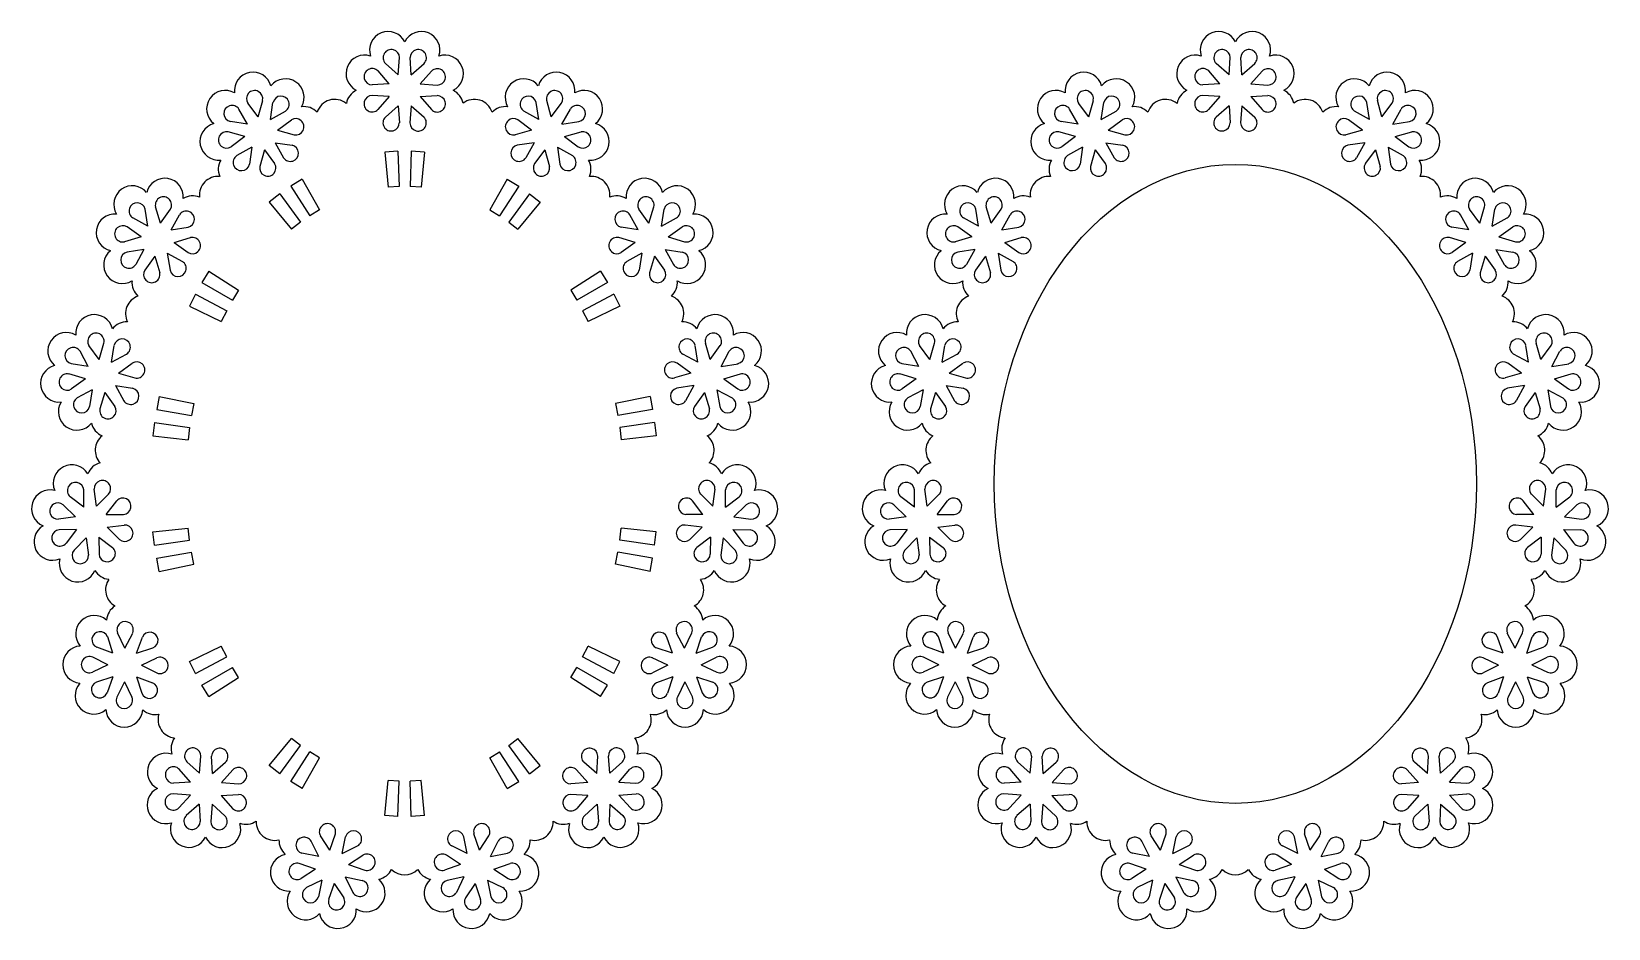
# Model space of a CAD drawing. Extents: x -287 to 212, y -395 to -133.
# Drawn here: x -287.1 to -50.1, y -269.7 to -134.9 of the extents above; entities that cross this region are included whole.
import ezdxf

# ---------------------------------------------------------------- set-up
doc = ezdxf.new("R2010")
doc.units = 0
doc.layers.get('0').update_dxf_attribs({"linetype": 'CONTINUOUS'})

msp = doc.modelspace()

# ---------------------------------------------------------------- linework, layer by layer
for p, q in [((-232, -141.43), (-233.93, -139.72)), ((-232, -141.43), (-231.82, -138.85)), ((-230.07, -141.43), (-230.23, -138.85)), ((-230.07, -141.43), (-228.13, -139.74)), ((-107.14, -141.43), (-109.07, -139.72)), ((-107.14, -141.43), (-106.96, -138.85)), ((-105.21, -141.43), (-105.37, -138.85)), ((-105.21, -141.43), (-103.27, -139.74)), ((-233.36, -142.79), (-235.05, -140.84)), ((-228.71, -142.79), (-227, -140.86)), ((-108.5, -142.79), (-110.19, -140.84)), ((-103.85, -142.79), (-102.14, -140.86)), ((-233.36, -142.79), (-235.93, -142.95)), ((-233.36, -144.71), (-235.93, -144.53)), ((-228.71, -142.79), (-226.14, -142.97)), ((-228.71, -144.71), (-226.14, -144.56)), ((-108.5, -142.79), (-111.07, -142.95)), ((-108.5, -144.71), (-111.07, -144.53)), ((-103.85, -142.79), (-101.28, -142.97)), ((-103.85, -144.71), (-101.28, -144.56)), ((-254.69, -148.82), (-255.96, -146.57)), ((-253.09, -147.76), (-254.63, -145.69)), ((-253.09, -147.76), (-252.39, -145.27)), ((-251.2, -148.14), (-250.84, -145.59)), ((-251.2, -148.14), (-248.95, -146.88)), ((-233.36, -144.71), (-235.07, -146.64)), ((-232, -146.08), (-233.95, -147.77)), ((-232, -146.08), (-231.84, -148.65)), ((-230.07, -146.08), (-230.25, -148.65)), ((-230.07, -146.08), (-228.14, -147.79)), ((-228.71, -144.71), (-227.02, -146.66)), ((-210.9, -148.14), (-213.14, -146.88)), ((-210.9, -148.14), (-211.26, -145.59)), ((-209.01, -147.76), (-209.7, -145.27)), ((-209.01, -147.76), (-207.46, -145.69)), ((-207.4, -148.82), (-206.14, -146.57)), ((-129.83, -148.82), (-131.1, -146.57)), ((-128.23, -147.76), (-129.77, -145.69)), ((-128.23, -147.76), (-127.53, -145.27)), ((-126.34, -148.14), (-125.97, -145.59)), ((-126.34, -148.14), (-124.09, -146.88)), ((-108.5, -144.71), (-110.21, -146.64)), ((-107.14, -146.08), (-109.08, -147.77)), ((-107.14, -146.08), (-106.98, -148.65)), ((-105.21, -146.08), (-105.39, -148.65)), ((-105.21, -146.08), (-103.28, -147.79)), ((-103.85, -144.71), (-102.16, -146.66)), ((-86.04, -148.14), (-88.28, -146.88)), ((-86.04, -148.14), (-86.4, -145.59)), ((-84.15, -147.76), (-84.84, -145.27)), ((-84.15, -147.76), (-82.6, -145.69)), ((-82.54, -148.82), (-81.28, -146.57)), ((-254.69, -148.82), (-257.25, -148.45)), ((-250.14, -149.75), (-248.08, -148.2)), ((-211.96, -149.75), (-214.02, -148.2)), ((-207.4, -148.82), (-204.85, -148.45)), ((-129.83, -148.82), (-132.38, -148.45)), ((-125.28, -149.75), (-123.22, -148.2)), ((-87.09, -149.75), (-89.16, -148.2)), ((-82.54, -148.82), (-79.99, -148.45)), ((-255.08, -150.7), (-257.57, -150.01)), ((-255.08, -150.7), (-257.14, -152.25)), ((-250.53, -151.64), (-249.26, -153.88)), ((-250.53, -151.64), (-247.98, -152)), ((-250.14, -149.75), (-247.66, -150.44)), ((-211.96, -149.75), (-214.44, -150.44)), ((-211.57, -151.64), (-214.12, -152)), ((-211.57, -151.64), (-212.84, -153.88)), ((-207.02, -150.7), (-204.53, -150.01)), ((-207.02, -150.7), (-204.95, -152.25)), ((-130.22, -150.7), (-132.7, -150.01)), ((-130.22, -150.7), (-132.28, -152.25)), ((-125.67, -151.64), (-124.4, -153.88)), ((-125.67, -151.64), (-123.11, -152)), ((-125.28, -149.75), (-122.79, -150.44)), ((-87.09, -149.75), (-89.58, -150.44)), ((-86.71, -151.64), (-89.26, -152)), ((-86.71, -151.64), (-87.97, -153.88)), ((-82.16, -150.7), (-79.67, -150.01)), ((-82.16, -150.7), (-80.09, -152.25)), ((-254.02, -152.31), (-256.27, -153.57)), ((-254.02, -152.31), (-254.39, -154.86)), ((-252.13, -152.69), (-252.83, -155.18)), ((-252.13, -152.69), (-250.59, -154.76)), ((-232.05, -152.89), (-234.05, -153.03)), ((-234.05, -153.03), (-233.51, -158.3)), ((-232.05, -152.89), (-231.87, -158.19)), ((-230.05, -152.89), (-230.23, -158.19)), ((-228.05, -153.03), (-230.05, -152.89)), ((-228.05, -153.03), (-228.59, -158.3)), ((-209.96, -152.69), (-211.51, -154.76)), ((-209.96, -152.69), (-209.27, -155.18)), ((-208.08, -152.31), (-207.71, -154.86)), ((-208.08, -152.31), (-205.83, -153.57)), ((-129.16, -152.31), (-131.41, -153.57)), ((-129.16, -152.31), (-129.52, -154.86)), ((-127.27, -152.69), (-127.97, -155.18)), ((-127.27, -152.69), (-125.73, -154.76)), ((-85.1, -152.69), (-86.65, -154.76)), ((-85.1, -152.69), (-84.41, -155.18)), ((-83.22, -152.31), (-80.97, -153.57)), ((-83.22, -152.31), (-82.85, -154.86)), ((-246.47, -157.11), (-248.18, -158.17)), ((-248.18, -158.17), (-245.28, -162.6)), ((-246.47, -157.11), (-243.83, -161.71)), ((-231.87, -158.19), (-233.51, -158.3)), ((-228.59, -158.3), (-230.23, -158.19)), ((-215.62, -157.11), (-218.27, -161.71)), ((-213.91, -158.17), (-216.81, -162.6)), ((-215.62, -157.11), (-213.91, -158.17)), ((-249.83, -159.31), (-251.41, -160.54)), ((-251.41, -160.54), (-248.05, -164.64)), ((-249.83, -159.31), (-246.69, -163.58)), ((-212.27, -159.31), (-215.41, -163.58)), ((-210.68, -160.54), (-214.05, -164.64)), ((-212.27, -159.31), (-210.68, -160.54)), ((-269.65, -164.16), (-271.91, -162.93)), ((-269.65, -164.16), (-270.05, -161.61)), ((-267.77, -163.72), (-268.5, -161.25)), ((-267.77, -163.72), (-266.26, -161.63)), ((-266.14, -164.74), (-264.91, -162.47)), ((-243.83, -161.71), (-245.28, -162.6)), ((-218.27, -161.71), (-216.81, -162.6)), ((-195.96, -164.74), (-197.19, -162.47)), ((-194.33, -163.72), (-195.84, -161.63)), ((-194.33, -163.72), (-193.59, -161.25)), ((-192.45, -164.16), (-192.04, -161.61)), ((-192.45, -164.16), (-190.18, -162.93)), ((-144.79, -164.16), (-147.05, -162.93)), ((-144.79, -164.16), (-145.19, -161.61)), ((-142.91, -163.72), (-143.64, -161.25)), ((-142.91, -163.72), (-141.4, -161.63)), ((-141.28, -164.74), (-140.05, -162.47)), ((-71.1, -164.74), (-72.33, -162.47)), ((-69.46, -163.72), (-70.98, -161.63)), ((-69.46, -163.72), (-68.73, -161.25)), ((-67.59, -164.16), (-67.18, -161.61)), ((-67.59, -164.16), (-65.32, -162.93)), ((-270.66, -165.79), (-273.14, -166.53)), ((-270.66, -165.79), (-272.75, -164.28)), ((-266.14, -164.74), (-263.59, -164.33)), ((-265.7, -166.62), (-263.23, -165.88)), ((-246.69, -163.58), (-248.05, -164.64)), ((-215.41, -163.58), (-214.05, -164.64)), ((-196.39, -166.62), (-198.87, -165.88)), ((-195.96, -164.74), (-198.51, -164.33)), ((-191.43, -165.79), (-189.34, -164.28)), ((-191.43, -165.79), (-188.96, -166.53)), ((-145.8, -165.79), (-148.28, -166.53)), ((-145.8, -165.79), (-147.89, -164.28)), ((-141.28, -164.74), (-138.73, -164.33)), ((-140.84, -166.62), (-138.37, -165.88)), ((-71.53, -166.62), (-74.01, -165.88)), ((-71.1, -164.74), (-73.65, -164.33)), ((-66.57, -165.79), (-64.48, -164.28)), ((-66.57, -165.79), (-64.1, -166.53)), ((-270.23, -167.67), (-272.78, -168.07)), ((-270.23, -167.67), (-271.46, -169.93)), ((-266.72, -168.25), (-264.45, -169.48)), ((-266.72, -168.25), (-266.31, -170.8)), ((-265.7, -166.62), (-263.61, -168.13)), ((-196.39, -166.62), (-198.48, -168.13)), ((-195.38, -168.25), (-197.64, -169.48)), ((-195.38, -168.25), (-195.78, -170.8)), ((-191.87, -167.67), (-190.64, -169.93)), ((-191.87, -167.67), (-189.32, -168.07)), ((-145.37, -167.67), (-147.92, -168.07)), ((-145.37, -167.67), (-146.6, -169.93)), ((-141.86, -168.25), (-139.59, -169.48)), ((-141.86, -168.25), (-141.45, -170.8)), ((-140.84, -166.62), (-138.75, -168.13)), ((-71.53, -166.62), (-73.62, -168.13)), ((-70.52, -168.25), (-72.78, -169.48)), ((-70.52, -168.25), (-70.92, -170.8)), ((-67.01, -167.67), (-64.46, -168.07)), ((-67.01, -167.67), (-65.78, -169.93)), ((-268.6, -168.69), (-270.11, -170.77)), ((-268.6, -168.69), (-267.86, -171.16)), ((-193.5, -168.69), (-194.24, -171.16)), ((-193.5, -168.69), (-191.99, -170.77)), ((-143.73, -168.69), (-145.25, -170.77)), ((-143.73, -168.69), (-143, -171.16)), ((-68.64, -168.69), (-69.37, -171.16)), ((-68.64, -168.69), (-67.13, -170.77)), ((-260.48, -170.93), (-261.51, -172.65)), ((-261.51, -172.65), (-256.93, -175.3)), ((-260.48, -170.93), (-256, -173.77)), ((-201.62, -170.93), (-206.09, -173.77)), ((-200.58, -172.65), (-205.17, -175.3)), ((-201.62, -170.93), (-200.58, -172.65)), ((-262.48, -174.39), (-263.39, -176.18)), ((-262.48, -174.39), (-257.8, -176.87)), ((-256, -173.77), (-256.93, -175.3)), ((-206.09, -173.77), (-205.17, -175.3)), ((-199.61, -174.39), (-204.3, -176.87)), ((-199.61, -174.39), (-198.71, -176.18)), ((-263.39, -176.18), (-258.61, -178.48)), ((-257.8, -176.87), (-258.61, -178.48)), ((-204.3, -176.87), (-203.48, -178.48)), ((-198.71, -176.18), (-203.48, -178.48)), ((-276.99, -184.21), (-278.5, -182.12)), ((-276.99, -184.21), (-276.25, -181.73)), ((-275.11, -184.62), (-274.7, -182.08)), ((-186.99, -184.62), (-187.4, -182.08)), ((-185.11, -184.21), (-185.84, -181.73)), ((-185.11, -184.21), (-183.6, -182.12)), ((-152.13, -184.21), (-153.64, -182.12)), ((-152.13, -184.21), (-151.39, -181.73)), ((-150.25, -184.62), (-149.84, -182.08)), ((-62.13, -184.62), (-62.53, -182.08)), ((-60.25, -184.21), (-60.98, -181.73)), ((-60.25, -184.21), (-58.74, -182.12)), ((-278.61, -185.24), (-281.16, -184.83)), ((-278.61, -185.24), (-279.84, -182.97)), ((-275.11, -184.62), (-272.84, -183.39)), ((-274.08, -186.25), (-271.99, -184.73)), ((-188.02, -186.25), (-190.11, -184.73)), ((-186.99, -184.62), (-189.26, -183.39)), ((-183.49, -185.24), (-182.26, -182.97)), ((-183.49, -185.24), (-180.94, -184.83)), ((-153.75, -185.24), (-156.3, -184.83)), ((-153.75, -185.24), (-154.98, -182.97)), ((-150.25, -184.62), (-147.98, -183.39)), ((-149.21, -186.25), (-147.13, -184.73)), ((-63.16, -186.25), (-65.25, -184.73)), ((-62.13, -184.62), (-64.4, -183.39)), ((-58.62, -185.24), (-57.39, -182.97)), ((-58.62, -185.24), (-56.08, -184.83)), ((-279.03, -187.12), (-281.5, -186.38)), ((-279.03, -187.12), (-281.12, -188.63)), ((-274.08, -186.25), (-271.6, -186.98)), ((-188.02, -186.25), (-190.5, -186.98)), ((-183.07, -187.12), (-180.59, -186.38)), ((-183.07, -187.12), (-180.98, -188.63)), ((-154.17, -187.12), (-156.64, -186.38)), ((-154.17, -187.12), (-156.26, -188.63)), ((-149.21, -186.25), (-146.74, -186.98)), ((-63.16, -186.25), (-65.63, -186.98)), ((-58.21, -187.12), (-55.73, -186.38)), ((-58.21, -187.12), (-56.12, -188.63)), ((-278, -188.74), (-280.26, -189.97)), ((-278, -188.74), (-278.4, -191.29)), ((-276.12, -189.16), (-276.85, -191.63)), ((-276.12, -189.16), (-274.6, -191.25)), ((-274.49, -188.13), (-273.26, -190.39)), ((-274.49, -188.13), (-271.95, -188.53)), ((-187.6, -188.13), (-190.15, -188.53)), ((-187.6, -188.13), (-188.83, -190.39)), ((-185.98, -189.16), (-187.49, -191.25)), ((-185.98, -189.16), (-185.25, -191.63)), ((-184.1, -188.74), (-181.83, -189.97)), ((-184.1, -188.74), (-183.69, -191.29)), ((-153.13, -188.74), (-155.4, -189.97)), ((-153.13, -188.74), (-153.54, -191.29)), ((-151.26, -189.16), (-151.99, -191.63)), ((-151.26, -189.16), (-149.74, -191.25)), ((-149.63, -188.13), (-147.09, -188.53)), ((-149.63, -188.13), (-148.4, -190.39)), ((-62.74, -188.13), (-65.29, -188.53)), ((-62.74, -188.13), (-63.97, -190.39)), ((-61.12, -189.16), (-62.63, -191.25)), ((-61.12, -189.16), (-60.38, -191.63)), ((-59.24, -188.74), (-58.83, -191.29)), ((-59.24, -188.74), (-56.97, -189.97)), ((-267.94, -189.74), (-268.31, -191.7)), ((-268.31, -191.7), (-263.09, -192.61)), ((-267.94, -189.74), (-262.75, -190.81)), ((-262.75, -190.81), (-263.09, -192.61)), ((-194.16, -189.74), (-199.35, -190.81)), ((-199.35, -190.81), (-199, -192.61)), ((-193.78, -191.7), (-199, -192.61)), ((-194.16, -189.74), (-193.78, -191.7)), ((-268.63, -193.68), (-268.88, -195.66)), ((-268.63, -193.68), (-263.38, -194.43)), ((-193.47, -193.68), (-198.72, -194.43)), ((-193.47, -193.68), (-193.22, -195.66)), ((-268.88, -195.66), (-263.61, -196.25)), ((-263.38, -194.43), (-263.61, -196.25)), ((-198.72, -194.43), (-198.48, -196.25)), ((-193.22, -195.66), (-198.48, -196.25)), ((-279.27, -206.39), (-279.28, -203.81)), ((-277.35, -206.25), (-277.7, -203.69)), ((-184.75, -206.25), (-184.4, -203.69)), ((-182.83, -206.39), (-182.82, -203.81)), ((-154.41, -206.39), (-154.42, -203.81)), ((-152.49, -206.25), (-152.84, -203.69)), ((-59.89, -206.25), (-59.54, -203.69)), ((-57.97, -206.39), (-57.95, -203.81)), ((-280.53, -207.85), (-282.36, -206.03)), ((-279.27, -206.39), (-281.32, -204.83)), ((-277.35, -206.25), (-275.53, -204.41)), ((-275.89, -207.5), (-274.33, -205.45)), ((-186.21, -207.5), (-187.77, -205.45)), ((-184.75, -206.25), (-186.56, -204.41)), ((-182.83, -206.39), (-180.78, -204.83)), ((-181.57, -207.85), (-179.74, -206.03)), ((-155.66, -207.85), (-157.5, -206.03)), ((-154.41, -206.39), (-156.46, -204.83)), ((-152.49, -206.25), (-150.67, -204.41)), ((-151.03, -207.5), (-149.47, -205.45)), ((-61.34, -207.5), (-62.91, -205.45)), ((-59.89, -206.25), (-61.7, -204.41)), ((-57.97, -206.39), (-55.91, -204.83)), ((-56.71, -207.85), (-54.88, -206.03)), ((-280.53, -207.85), (-283.08, -208.2)), ((-275.89, -207.5), (-273.31, -207.49)), ((-186.21, -207.5), (-188.79, -207.49)), ((-181.57, -207.85), (-179.02, -208.2)), ((-155.66, -207.85), (-158.22, -208.2)), ((-151.03, -207.5), (-148.45, -207.49)), ((-61.34, -207.5), (-63.92, -207.49)), ((-56.71, -207.85), (-54.16, -208.2)), ((-280.38, -209.77), (-282.96, -209.78)), ((-280.38, -209.77), (-281.94, -211.82)), ((-277, -210.88), (-276.99, -213.46)), ((-277, -210.88), (-274.95, -212.44)), ((-275.75, -209.42), (-273.19, -209.08)), ((-275.75, -209.42), (-273.92, -211.24)), ((-268.88, -210.11), (-263.61, -209.53)), ((-268.63, -212.1), (-268.88, -210.11)), ((-263.38, -211.35), (-263.61, -209.53)), ((-198.72, -211.35), (-198.48, -209.53)), ((-193.22, -210.11), (-198.48, -209.53)), ((-193.47, -212.1), (-193.22, -210.11)), ((-186.35, -209.42), (-188.9, -209.08)), ((-186.35, -209.42), (-188.18, -211.24)), ((-185.09, -210.88), (-187.14, -212.44)), ((-185.09, -210.88), (-185.11, -213.46)), ((-181.72, -209.77), (-179.13, -209.78)), ((-181.72, -209.77), (-180.15, -211.82)), ((-155.52, -209.77), (-158.1, -209.78)), ((-155.52, -209.77), (-157.08, -211.82)), ((-152.14, -210.88), (-150.09, -212.44)), ((-152.14, -210.88), (-152.13, -213.46)), ((-150.89, -209.42), (-148.33, -209.08)), ((-150.89, -209.42), (-149.05, -211.24)), ((-61.49, -209.42), (-64.04, -209.08)), ((-61.49, -209.42), (-63.32, -211.24)), ((-60.23, -210.88), (-62.28, -212.44)), ((-60.23, -210.88), (-60.24, -213.46)), ((-56.85, -209.77), (-55.29, -211.82)), ((-56.85, -209.77), (-54.27, -209.78)), ((-278.92, -211.02), (-280.74, -212.86)), ((-278.92, -211.02), (-278.58, -213.58)), ((-268.63, -212.1), (-263.38, -211.35)), ((-268.31, -214.07), (-263.09, -213.16)), ((-262.75, -214.96), (-263.09, -213.16)), ((-199.35, -214.96), (-199, -213.16)), ((-193.78, -214.07), (-199, -213.16)), ((-193.47, -212.1), (-198.72, -211.35)), ((-183.17, -211.02), (-183.52, -213.58)), ((-183.17, -211.02), (-181.36, -212.86)), ((-154.06, -211.02), (-155.88, -212.86)), ((-154.06, -211.02), (-153.72, -213.58)), ((-58.31, -211.02), (-58.66, -213.58)), ((-58.31, -211.02), (-56.5, -212.86)), ((-267.94, -216.04), (-268.31, -214.07)), ((-267.94, -216.04), (-262.75, -214.96)), ((-194.16, -216.04), (-199.35, -214.96)), ((-194.16, -216.04), (-193.78, -214.07)), ((-274.89, -228.32), (-277.32, -227.45)), ((-274.89, -228.32), (-275.68, -225.86)), ((-273.1, -227.6), (-274.21, -225.27)), ((-273.1, -227.6), (-271.93, -225.3)), ((-271.33, -228.35), (-270.47, -225.92)), ((-263.39, -229.59), (-258.61, -227.29)), ((-257.8, -228.9), (-258.61, -227.29)), ((-204.3, -228.9), (-203.48, -227.29)), ((-198.71, -229.59), (-203.48, -227.29)), ((-190.77, -228.35), (-191.63, -225.92)), ((-189, -227.6), (-190.17, -225.3)), ((-189, -227.6), (-187.89, -225.27)), ((-187.21, -228.32), (-186.41, -225.86)), ((-187.21, -228.32), (-184.78, -227.45)), ((-150.02, -228.32), (-152.45, -227.45)), ((-150.02, -228.32), (-150.82, -225.86)), ((-148.24, -227.6), (-149.35, -225.27)), ((-148.24, -227.6), (-147.07, -225.3)), ((-146.47, -228.35), (-145.61, -225.92)), ((-65.91, -228.35), (-66.77, -225.92)), ((-64.13, -227.6), (-65.31, -225.3)), ((-64.13, -227.6), (-63.03, -225.27)), ((-62.35, -228.32), (-61.55, -225.86)), ((-62.35, -228.32), (-59.92, -227.45)), ((-275.64, -230.09), (-277.94, -228.92)), ((-271.33, -228.35), (-268.88, -227.55)), ((-270.61, -230.13), (-268.28, -229.02)), ((-262.48, -231.38), (-263.39, -229.59)), ((-262.48, -231.38), (-257.8, -228.9)), ((-199.61, -231.38), (-204.3, -228.9)), ((-199.61, -231.38), (-198.71, -229.59)), ((-191.49, -230.13), (-193.82, -229.02)), ((-190.77, -228.35), (-193.22, -227.55)), ((-186.46, -230.09), (-184.16, -228.92)), ((-150.78, -230.09), (-153.08, -228.92)), ((-146.47, -228.35), (-144.01, -227.55)), ((-145.75, -230.13), (-143.42, -229.02)), ((-66.63, -230.13), (-68.96, -229.02)), ((-65.91, -228.35), (-68.36, -227.55)), ((-61.6, -230.09), (-59.3, -228.92)), ((-275.64, -230.09), (-277.97, -231.2)), ((-274.92, -231.87), (-277.37, -232.67)), ((-274.92, -231.87), (-275.78, -234.3)), ((-271.36, -231.9), (-270.56, -234.36)), ((-271.36, -231.9), (-268.93, -232.77)), ((-270.61, -230.13), (-268.31, -231.3)), ((-261.51, -233.13), (-256.93, -230.47)), ((-260.48, -234.84), (-256, -232)), ((-256, -232), (-256.93, -230.47)), ((-206.09, -232), (-205.17, -230.47)), ((-201.62, -234.84), (-206.09, -232)), ((-200.58, -233.13), (-205.17, -230.47)), ((-191.49, -230.13), (-193.79, -231.3)), ((-190.74, -231.9), (-193.17, -232.77)), ((-190.74, -231.9), (-191.54, -234.36)), ((-187.18, -231.87), (-186.32, -234.3)), ((-187.18, -231.87), (-184.73, -232.67)), ((-186.46, -230.09), (-184.13, -231.2)), ((-150.78, -230.09), (-153.1, -231.2)), ((-150.05, -231.87), (-152.51, -232.67)), ((-150.05, -231.87), (-150.92, -234.3)), ((-146.5, -231.9), (-144.07, -232.77)), ((-146.5, -231.9), (-145.7, -234.36)), ((-145.75, -230.13), (-143.45, -231.3)), ((-66.63, -230.13), (-68.93, -231.3)), ((-65.88, -231.9), (-68.31, -232.77)), ((-65.88, -231.9), (-66.67, -234.36)), ((-62.32, -231.87), (-61.46, -234.3)), ((-62.32, -231.87), (-59.87, -232.67)), ((-61.6, -230.09), (-59.27, -231.2)), ((-273.14, -232.62), (-274.31, -234.92)), ((-273.14, -232.62), (-272.04, -234.95)), ((-260.48, -234.84), (-261.51, -233.13)), ((-201.62, -234.84), (-200.58, -233.13)), ((-188.95, -232.62), (-190.06, -234.95)), ((-188.95, -232.62), (-187.78, -234.92)), ((-148.28, -232.62), (-149.45, -234.92)), ((-148.28, -232.62), (-147.17, -234.95)), ((-64.09, -232.62), (-65.2, -234.95)), ((-64.09, -232.62), (-62.92, -234.92)), ((-251.41, -245.23), (-248.05, -241.14)), ((-246.69, -242.19), (-248.05, -241.14)), ((-215.41, -242.19), (-214.05, -241.14)), ((-210.68, -245.23), (-214.05, -241.14)), ((-261.87, -246.37), (-261.66, -243.8)), ((-259.94, -246.39), (-260.08, -243.82)), ((-249.83, -246.46), (-246.69, -242.19)), ((-248.18, -247.61), (-245.28, -243.17)), ((-246.47, -248.66), (-243.83, -244.07)), ((-243.83, -244.07), (-245.28, -243.17)), ((-218.27, -244.07), (-216.81, -243.17)), ((-215.62, -248.66), (-218.27, -244.07)), ((-213.91, -247.61), (-216.81, -243.17)), ((-212.27, -246.46), (-215.41, -242.19)), ((-202.16, -246.39), (-202.02, -243.82)), ((-200.23, -246.37), (-200.43, -243.8)), ((-137.01, -246.37), (-136.8, -243.8)), ((-135.08, -246.39), (-135.21, -243.82)), ((-77.29, -246.39), (-77.16, -243.82)), ((-75.37, -246.37), (-75.57, -243.8)), ((-263.24, -247.72), (-264.92, -245.76)), ((-261.87, -246.37), (-263.78, -244.65)), ((-259.94, -246.39), (-257.98, -244.71)), ((-258.59, -247.76), (-256.87, -245.85)), ((-249.83, -246.46), (-251.41, -245.23)), ((-212.27, -246.46), (-210.68, -245.23)), ((-203.5, -247.76), (-205.23, -245.85)), ((-202.16, -246.39), (-204.12, -244.71)), ((-200.23, -246.37), (-198.32, -244.65)), ((-198.86, -247.72), (-197.18, -245.76)), ((-138.38, -247.72), (-140.05, -245.76)), ((-137.01, -246.37), (-138.92, -244.65)), ((-135.08, -246.39), (-133.12, -244.71)), ((-133.73, -247.76), (-132, -245.85)), ((-78.64, -247.76), (-80.37, -245.85)), ((-77.29, -246.39), (-79.26, -244.71)), ((-75.37, -246.37), (-73.45, -244.65)), ((-74, -247.72), (-72.32, -245.76)), ((-263.24, -247.72), (-265.81, -247.86)), ((-258.59, -247.76), (-256.02, -247.96)), ((-246.47, -248.66), (-248.18, -247.61)), ((-234.05, -252.74), (-233.51, -247.47)), ((-231.87, -247.58), (-233.51, -247.47)), ((-232.05, -252.88), (-231.87, -247.58)), ((-228.59, -247.47), (-230.23, -247.58)), ((-230.05, -252.88), (-230.23, -247.58)), ((-228.05, -252.74), (-228.59, -247.47)), ((-215.62, -248.66), (-213.91, -247.61)), ((-203.5, -247.76), (-206.08, -247.96)), ((-198.86, -247.72), (-196.28, -247.86)), ((-138.38, -247.72), (-140.95, -247.86)), ((-133.73, -247.76), (-131.16, -247.96)), ((-78.64, -247.76), (-81.22, -247.96)), ((-74, -247.72), (-71.42, -247.86)), ((-263.26, -249.65), (-265.83, -249.45)), ((-263.26, -249.65), (-264.98, -251.56)), ((-261.91, -251.02), (-263.87, -252.7)), ((-261.91, -251.02), (-261.77, -253.6)), ((-259.98, -251.04), (-260.18, -253.61)), ((-259.98, -251.04), (-258.07, -252.76)), ((-258.61, -249.69), (-256.03, -249.55)), ((-258.61, -249.69), (-256.93, -251.65)), ((-203.49, -249.69), (-206.06, -249.55)), ((-203.49, -249.69), (-205.16, -251.65)), ((-202.12, -251.04), (-204.03, -252.76)), ((-202.12, -251.04), (-201.91, -253.61)), ((-200.19, -251.02), (-200.32, -253.6)), ((-200.19, -251.02), (-198.23, -252.7)), ((-198.84, -249.65), (-196.27, -249.45)), ((-198.84, -249.65), (-197.12, -251.56)), ((-138.39, -249.65), (-140.97, -249.45)), ((-138.39, -249.65), (-140.12, -251.56)), ((-137.04, -251.02), (-139.01, -252.7)), ((-137.04, -251.02), (-136.91, -253.6)), ((-135.12, -251.04), (-135.32, -253.61)), ((-135.12, -251.04), (-133.2, -252.76)), ((-133.75, -249.69), (-131.17, -249.55)), ((-133.75, -249.69), (-132.07, -251.65)), ((-78.63, -249.69), (-81.2, -249.55)), ((-78.63, -249.69), (-80.3, -251.65)), ((-77.25, -251.04), (-79.17, -252.76)), ((-77.25, -251.04), (-77.05, -253.61)), ((-75.33, -251.02), (-75.46, -253.6)), ((-75.33, -251.02), (-73.37, -252.7)), ((-73.98, -249.65), (-71.41, -249.45)), ((-73.98, -249.65), (-72.25, -251.56)), ((-232.05, -252.88), (-234.05, -252.74)), ((-228.05, -252.74), (-230.05, -252.88)), ((-242.3, -257.93), (-243.72, -255.78)), ((-242.3, -257.93), (-241.46, -255.49)), ((-240.44, -258.43), (-239.92, -255.9)), ((-221.66, -258.43), (-222.17, -255.9)), ((-219.8, -257.93), (-220.64, -255.49)), ((-219.8, -257.93), (-218.38, -255.78)), ((-117.44, -257.93), (-118.86, -255.78)), ((-117.44, -257.93), (-116.6, -255.49)), ((-115.58, -258.43), (-115.06, -255.9)), ((-96.8, -258.43), (-97.31, -255.9)), ((-94.94, -257.93), (-95.78, -255.49)), ((-94.94, -257.93), (-93.51, -255.78)), ((-243.96, -258.9), (-245.1, -256.58)), ((-240.44, -258.43), (-238.12, -257.29)), ((-221.66, -258.43), (-223.98, -257.29)), ((-218.14, -258.9), (-217, -256.58)), ((-119.1, -258.9), (-120.24, -256.58)), ((-115.58, -258.43), (-113.26, -257.29)), ((-96.8, -258.43), (-99.12, -257.29)), ((-93.27, -258.9), (-92.14, -256.58)), ((-244.46, -260.76), (-246.9, -259.92)), ((-243.96, -258.9), (-246.49, -258.39)), ((-239.47, -260.09), (-237.32, -258.67)), ((-239.47, -260.09), (-237.03, -260.93)), ((-222.63, -260.09), (-225.07, -260.93)), ((-222.63, -260.09), (-224.77, -258.67)), ((-218.14, -258.9), (-215.61, -258.39)), ((-217.64, -260.76), (-215.2, -259.92)), ((-119.6, -260.76), (-122.04, -259.92)), ((-119.1, -258.9), (-121.63, -258.39)), ((-114.61, -260.09), (-112.46, -258.67)), ((-114.61, -260.09), (-112.17, -260.93)), ((-97.76, -260.09), (-100.21, -260.93)), ((-97.76, -260.09), (-99.91, -258.67)), ((-93.27, -258.9), (-90.75, -258.39)), ((-92.78, -260.76), (-90.34, -259.92)), ((-244.46, -260.76), (-246.61, -262.18)), ((-243.49, -262.42), (-245.81, -263.56)), ((-243.49, -262.42), (-244, -264.95)), ((-241.63, -262.92), (-242.47, -265.36)), ((-241.63, -262.92), (-240.21, -265.07)), ((-239.97, -261.95), (-237.44, -262.47)), ((-239.97, -261.95), (-238.83, -264.27)), ((-222.13, -261.95), (-224.66, -262.47)), ((-222.13, -261.95), (-223.27, -264.27)), ((-220.46, -262.92), (-221.89, -265.07)), ((-220.46, -262.92), (-219.63, -265.36)), ((-218.61, -262.42), (-216.29, -263.56)), ((-218.61, -262.42), (-218.09, -264.95)), ((-217.64, -260.76), (-215.49, -262.18)), ((-119.6, -260.76), (-121.75, -262.18)), ((-118.63, -262.42), (-120.95, -263.56)), ((-118.63, -262.42), (-119.14, -264.95)), ((-116.77, -262.92), (-117.61, -265.36)), ((-116.77, -262.92), (-115.35, -265.07)), ((-115.11, -261.95), (-112.58, -262.47)), ((-115.11, -261.95), (-113.97, -264.27)), ((-97.27, -261.95), (-99.8, -262.47)), ((-97.27, -261.95), (-98.4, -264.27)), ((-95.6, -262.92), (-97.03, -265.07)), ((-95.6, -262.92), (-94.77, -265.36)), ((-93.74, -262.42), (-93.23, -264.95)), ((-93.74, -262.42), (-91.43, -263.56)), ((-92.78, -260.76), (-90.63, -262.18))]:
    msp.add_line(p, q)
for centre, radius, start, end in [((-233.53, -137.72), 2.79, 26.5672, 198.4328), ((-228.54, -137.72), 2.79, 341.5672, 153.4328), ((-108.67, -137.72), 2.79, 26.5672, 198.4328), ((-103.68, -137.72), 2.79, 341.5672, 153.4328), ((-237.07, -141.25), 2.79, 71.5672, 243.4328), ((-233.05, -138.85), 1.23, 359.9632, 224.5637), ((-229, -138.86), 1.23, 314.9632, 179.5637), ((-225.01, -141.25), 2.79, 296.5672, 108.4328), ((-112.21, -141.25), 2.79, 71.5672, 243.4328), ((-108.19, -138.85), 1.23, 359.9632, 224.5637), ((-104.14, -138.86), 1.23, 314.9632, 179.5637), ((-100.14, -141.25), 2.79, 296.5672, 108.4328), ((-253.85, -143.82), 2.79, 14.9705, 186.836), ((-248.95, -144.82), 2.79, 329.9705, 141.836), ((-235.92, -141.71), 1.23, 44.9632, 269.5637), ((-226.14, -141.74), 1.23, 269.9632, 134.5637), ((-213.15, -144.82), 2.79, 38.164, 210.0295), ((-208.25, -143.82), 2.79, 353.164, 165.0295), ((-128.98, -143.82), 2.79, 14.9705, 186.836), ((-124.09, -144.82), 2.79, 329.9705, 141.836), ((-111.06, -141.71), 1.23, 44.9632, 269.5637), ((-101.28, -141.74), 1.23, 269.9632, 134.5637), ((-88.29, -144.82), 2.79, 38.164, 210.0295), ((-83.39, -143.82), 2.79, 353.164, 165.0295), ((-258.02, -146.57), 2.79, 59.9705, 231.836), ((-253.6, -145.02), 1.23, 348.3664, 212.9669), ((-237.07, -146.25), 2.79, 116.5672, 169.1189), ((-235.93, -145.77), 1.23, 89.9632, 314.5637), ((-226.15, -145.79), 1.23, 224.9632, 89.5637), ((-225.01, -146.25), 2.79, 11.2337, 63.4328), ((-208.5, -145.02), 1.23, 327.0331, 191.6336), ((-204.08, -146.57), 2.79, 308.164, 120.0295), ((-133.16, -146.57), 2.79, 59.9705, 231.836), ((-128.74, -145.02), 1.23, 348.3664, 212.9669), ((-112.21, -146.25), 2.79, 116.5672, 169.1189), ((-111.07, -145.77), 1.23, 89.9632, 314.5637), ((-101.29, -145.79), 1.23, 224.9632, 89.5637), ((-100.14, -146.25), 2.79, 11.2337, 63.4328), ((-83.64, -145.02), 1.23, 327.0331, 191.6336), ((-79.22, -146.57), 2.79, 308.164, 120.0295), ((-256.99, -147.25), 1.23, 33.3664, 257.9669), ((-249.63, -145.85), 1.23, 303.3664, 167.9669), ((-246.2, -148.99), 2.79, 44.2844, 96.836), ((-241.55, -147.91), 2.79, 51.5655, 161.8378), ((-220.55, -147.91), 2.79, 18.1622, 127.8743), ((-215.9, -148.99), 2.79, 83.164, 135.7156), ((-212.47, -145.85), 1.23, 12.0331, 236.6336), ((-205.11, -147.25), 1.23, 282.0331, 146.6336), ((-132.13, -147.25), 1.23, 33.3664, 257.9669), ((-124.77, -145.85), 1.23, 303.3664, 167.9669), ((-121.34, -148.99), 2.79, 44.2844, 96.836), ((-116.69, -147.91), 2.79, 51.5655, 161.8378), ((-95.69, -147.91), 2.79, 18.1622, 127.8743), ((-91.04, -148.99), 2.79, 83.164, 135.7156), ((-87.61, -145.85), 1.23, 12.0331, 236.6336), ((-80.25, -147.25), 1.23, 282.0331, 146.6336), ((-259.02, -151.46), 2.79, 104.9705, 276.836), ((-247.41, -149.24), 1.23, 258.3664, 122.9669), ((-233.08, -148.64), 1.23, 134.9632, 359.5637), ((-229.02, -148.65), 1.23, 179.9632, 44.5637), ((-214.69, -149.24), 1.23, 57.0331, 281.6336), ((-203.08, -151.46), 2.79, 263.164, 75.0295), ((-134.16, -151.46), 2.79, 104.9705, 276.836), ((-122.55, -149.24), 1.23, 258.3664, 122.9669), ((-108.21, -148.64), 1.23, 134.9632, 359.5637), ((-104.16, -148.65), 1.23, 179.9632, 44.5637), ((-89.83, -149.24), 1.23, 57.0331, 281.6336), ((-78.22, -151.46), 2.79, 263.164, 75.0295), ((-257.81, -151.21), 1.23, 78.3664, 302.9669), ((-204.28, -151.21), 1.23, 237.0331, 101.6336), ((-132.95, -151.21), 1.23, 78.3664, 302.9669), ((-79.42, -151.21), 1.23, 237.0331, 101.6336), ((-255.59, -154.6), 1.23, 123.3664, 347.9669), ((-248.23, -153.21), 1.23, 213.3664, 77.9669), ((-213.86, -153.21), 1.23, 102.0331, 326.6336), ((-206.51, -154.6), 1.23, 192.0331, 56.6336), ((-130.73, -154.6), 1.23, 123.3664, 347.9669), ((-123.37, -153.21), 1.23, 213.3664, 77.9669), ((-89, -153.21), 1.23, 102.0331, 326.6336), ((-81.65, -154.6), 1.23, 192.0331, 56.6336), ((-256.27, -155.63), 2.79, 149.9705, 202.5222), ((-251.62, -155.43), 1.23, 168.3664, 32.9669), ((-210.48, -155.43), 1.23, 147.0331, 11.6336), ((-205.83, -155.63), 2.79, 337.4778, 30.0295), ((-131.41, -155.63), 2.79, 149.9705, 202.5222), ((-126.76, -155.43), 1.23, 168.3664, 32.9669), ((-85.61, -155.43), 1.23, 147.0331, 11.6336), ((-80.97, -155.63), 2.79, 337.4778, 30.0295), ((-271.98, -160.89), 2.79, 39.6383, 211.5038), ((-267.11, -159.76), 2.79, 354.6383, 166.5038), ((-259.1, -159.48), 2.79, 84.9687, 186.5056), ((-203, -159.48), 2.79, 353.4944, 95.0313), ((-194.98, -159.76), 2.79, 13.4962, 185.3617), ((-190.12, -160.89), 2.79, 328.4962, 140.3617), ((-147.12, -160.89), 2.79, 39.6383, 211.5038), ((-142.25, -159.76), 2.79, 354.6383, 166.5038), ((-134.23, -159.48), 2.79, 84.9687, 186.5056), ((-78.14, -159.48), 2.79, 353.4944, 95.0313), ((-70.12, -159.76), 2.79, 13.4962, 185.3617), ((-65.26, -160.89), 2.79, 328.4962, 140.3617), ((-271.25, -161.89), 1.23, 13.0342, 237.6347), ((-267.3, -160.98), 1.23, 328.0342, 192.6347), ((-262.87, -162.41), 2.79, 68.9521, 121.5038), ((-199.22, -162.41), 2.79, 58.4962, 111.0479), ((-194.79, -160.98), 1.23, 347.3653, 211.9658), ((-190.84, -161.89), 1.23, 302.3653, 166.9658), ((-146.39, -161.89), 1.23, 13.0342, 237.6347), ((-142.44, -160.98), 1.23, 328.0342, 192.6347), ((-138.01, -162.41), 2.79, 68.9521, 121.5038), ((-74.36, -162.41), 2.79, 58.4962, 111.0479), ((-69.93, -160.98), 1.23, 347.3653, 211.9658), ((-65.98, -161.89), 1.23, 302.3653, 166.9658), ((-274.62, -165.13), 2.79, 84.6383, 256.5038), ((-263.87, -163.13), 1.23, 283.0342, 147.6347), ((-198.23, -163.13), 1.23, 32.3653, 256.9658), ((-187.47, -165.13), 2.79, 283.4962, 95.3617), ((-149.76, -165.13), 2.79, 84.6383, 256.5038), ((-139.01, -163.13), 1.23, 283.0342, 147.6347), ((-73.37, -163.13), 1.23, 32.3653, 256.9658), ((-62.61, -165.13), 2.79, 283.4962, 95.3617), ((-273.41, -165.32), 1.23, 58.0342, 282.6347), ((-262.96, -167.09), 1.23, 238.0342, 102.6347), ((-199.14, -167.09), 1.23, 77.3653, 301.9658), ((-188.69, -165.32), 1.23, 257.3653, 121.9658), ((-148.54, -165.32), 1.23, 58.0342, 282.6347), ((-138.1, -167.09), 1.23, 238.0342, 102.6347), ((-74.27, -167.09), 1.23, 77.3653, 301.9658), ((-63.83, -165.32), 1.23, 257.3653, 121.9658), ((-273.49, -170), 2.79, 129.6383, 301.5038), ((-272.5, -169.27), 1.23, 103.0342, 327.6347), ((-189.6, -169.27), 1.23, 212.3653, 76.9658), ((-188.6, -170), 2.79, 238.4962, 50.3617), ((-148.63, -170), 2.79, 129.6383, 301.5038), ((-147.64, -169.27), 1.23, 103.0342, 327.6347), ((-64.74, -169.27), 1.23, 212.3653, 76.9658), ((-63.74, -170), 2.79, 238.4962, 50.3617), ((-265.11, -170.52), 1.23, 193.0342, 57.6347), ((-196.98, -170.52), 1.23, 122.3653, 346.9658), ((-140.25, -170.52), 1.23, 193.0342, 57.6347), ((-72.12, -170.52), 1.23, 122.3653, 346.9658), ((-269.25, -172.64), 2.79, 174.6383, 227.1899), ((-269.06, -171.43), 1.23, 148.0342, 12.6347), ((-193.03, -171.43), 1.23, 167.3653, 31.9658), ((-192.84, -172.64), 2.79, 312.8101, 5.3617), ((-144.39, -172.64), 2.79, 174.6383, 227.1899), ((-144.2, -171.43), 1.23, 148.0342, 12.6347), ((-68.17, -171.43), 1.23, 167.3653, 31.9658), ((-67.98, -172.64), 2.79, 312.8101, 5.3617), ((-270.21, -177.32), 2.79, 109.6365, 205.9054), ((-191.88, -177.32), 2.79, 334.0946, 70.3635), ((-145.35, -177.32), 2.79, 109.6365, 205.9054), ((-67.02, -177.32), 2.79, 334.0946, 70.3635), ((-277.68, -180.25), 2.79, 14.0381, 185.9036), ((-184.41, -180.25), 2.79, 354.0964, 165.9619), ((-152.82, -180.25), 2.79, 14.0381, 185.9036), ((-59.55, -180.25), 2.79, 354.0964, 165.9619), ((-272.81, -181.34), 2.79, 88.352, 140.9036), ((-189.29, -181.34), 2.79, 39.0964, 91.648), ((-147.94, -181.34), 2.79, 88.352, 140.9036), ((-64.43, -181.34), 2.79, 39.0964, 91.648), ((-281.9, -182.94), 2.79, 59.0381, 230.9036), ((-280.88, -183.63), 1.23, 32.434, 257.0345), ((-277.46, -181.46), 1.23, 347.434, 212.0345), ((-273.5, -182.35), 1.23, 302.434, 167.0345), ((-188.6, -182.35), 1.23, 12.9655, 237.566), ((-184.64, -181.46), 1.23, 327.9655, 192.566), ((-181.22, -183.63), 1.23, 282.9655, 147.566), ((-180.2, -182.94), 2.79, 309.0964, 120.9619), ((-157.04, -182.94), 2.79, 59.0381, 230.9036), ((-156.02, -183.63), 1.23, 32.434, 257.0345), ((-152.6, -181.46), 1.23, 347.434, 212.0345), ((-148.64, -182.35), 1.23, 302.434, 167.0345), ((-63.73, -182.35), 1.23, 12.9655, 237.566), ((-59.78, -181.46), 1.23, 327.9655, 192.566), ((-56.35, -183.63), 1.23, 282.9655, 147.566), ((-55.34, -182.94), 2.79, 309.0964, 120.9619), ((-271.33, -185.78), 1.23, 257.434, 122.0345), ((-190.76, -185.78), 1.23, 57.9655, 282.566), ((-146.47, -185.78), 1.23, 257.434, 122.0345), ((-65.9, -185.78), 1.23, 57.9655, 282.566), ((-282.98, -187.81), 2.79, 104.0381, 275.9036), ((-281.77, -187.59), 1.23, 77.434, 302.0345), ((-180.33, -187.59), 1.23, 237.9655, 102.566), ((-179.12, -187.81), 2.79, 264.0964, 75.9619), ((-158.12, -187.81), 2.79, 104.0381, 275.9036), ((-156.91, -187.59), 1.23, 77.434, 302.0345), ((-55.47, -187.59), 1.23, 237.9655, 102.566), ((-54.25, -187.81), 2.79, 264.0964, 75.9619), ((-272.22, -189.73), 1.23, 212.434, 77.0345), ((-189.87, -189.73), 1.23, 102.9655, 327.566), ((-147.36, -189.73), 1.23, 212.434, 77.0345), ((-65.01, -189.73), 1.23, 102.9655, 327.566), ((-280.3, -192.03), 2.79, 149.0381, 320.9036), ((-279.6, -191.01), 1.23, 122.434, 347.0345), ((-275.65, -191.9), 1.23, 167.434, 32.0345), ((-186.45, -191.9), 1.23, 147.9655, 12.566), ((-181.8, -192.03), 2.79, 219.0964, 30.9619), ((-182.49, -191.01), 1.23, 192.9655, 57.566), ((-155.44, -192.03), 2.79, 149.0381, 320.9036), ((-154.74, -191.01), 1.23, 122.434, 347.0345), ((-150.79, -191.9), 1.23, 167.434, 32.0345), ((-61.59, -191.9), 1.23, 147.9655, 12.566), ((-56.94, -192.03), 2.79, 219.0964, 30.9619), ((-57.63, -191.01), 1.23, 192.9655, 57.566), ((-275.42, -193.11), 2.79, 194.0381, 246.5898), ((-186.68, -193.11), 2.79, 293.4102, 345.9619), ((-150.56, -193.11), 2.79, 194.0381, 246.5898), ((-61.81, -193.11), 2.79, 293.4102, 345.9619), ((-274.77, -197.84), 2.79, 129.0363, 222.7068), ((-187.32, -197.84), 2.79, 317.2932, 50.9637), ((-149.91, -197.84), 2.79, 129.0363, 222.7068), ((-62.46, -197.84), 2.79, 317.2932, 50.9637), ((-281.08, -202.81), 2.79, 30.8396, 202.7051), ((-276.1, -202.43), 2.79, 105.1534, 157.7051), ((-186, -202.43), 2.79, 22.2949, 74.8466), ((-181.02, -202.81), 2.79, 337.2949, 149.1604), ((-156.22, -202.81), 2.79, 30.8396, 202.7051), ((-151.23, -202.43), 2.79, 105.1534, 157.7051), ((-61.14, -202.43), 2.79, 22.2949, 74.8466), ((-56.16, -202.81), 2.79, 337.2949, 149.1604), ((-284.34, -206.59), 2.79, 75.8396, 247.7051), ((-280.51, -203.9), 1.23, 4.2355, 228.836), ((-276.47, -203.61), 1.23, 319.2355, 183.836), ((-185.63, -203.61), 1.23, 356.164, 220.7645), ((-181.59, -203.9), 1.23, 311.164, 175.7645), ((-177.76, -206.59), 2.79, 292.2949, 104.1604), ((-159.48, -206.59), 2.79, 75.8396, 247.7051), ((-155.65, -203.9), 1.23, 4.2355, 228.836), ((-151.61, -203.61), 1.23, 319.2355, 183.836), ((-60.77, -203.61), 1.23, 356.164, 220.7645), ((-56.73, -203.9), 1.23, 311.164, 175.7645), ((-52.9, -206.59), 2.79, 292.2949, 104.1604), ((-283.16, -206.97), 1.23, 49.2355, 273.836), ((-273.4, -206.26), 1.23, 274.2355, 138.836), ((-188.69, -206.26), 1.23, 41.164, 265.7645), ((-178.93, -206.97), 1.23, 266.164, 130.7645), ((-158.3, -206.97), 1.23, 49.2355, 273.836), ((-148.54, -206.26), 1.23, 274.2355, 138.836), ((-63.83, -206.26), 1.23, 41.164, 265.7645), ((-54.07, -206.97), 1.23, 266.164, 130.7645), ((-283.97, -211.58), 2.79, 120.8396, 292.7051), ((-282.87, -211.01), 1.23, 94.2355, 318.836), ((-273.11, -210.3), 1.23, 229.2355, 93.836), ((-188.99, -210.3), 1.23, 86.164, 310.7645), ((-179.23, -211.01), 1.23, 221.164, 85.7645), ((-178.13, -211.58), 2.79, 247.2949, 59.1604), ((-159.1, -211.58), 2.79, 120.8396, 292.7051), ((-158.01, -211.01), 1.23, 94.2355, 318.836), ((-148.25, -210.3), 1.23, 229.2355, 93.836), ((-64.13, -210.3), 1.23, 86.164, 310.7645), ((-54.36, -211.01), 1.23, 221.164, 85.7645), ((-53.27, -211.58), 2.79, 247.2949, 59.1604), ((-279.81, -213.66), 1.23, 139.2355, 3.836), ((-275.76, -213.37), 1.23, 184.2355, 48.836), ((-186.33, -213.37), 1.23, 131.164, 355.7645), ((-182.29, -213.66), 1.23, 176.164, 40.7645), ((-154.95, -213.66), 1.23, 139.2355, 3.836), ((-150.9, -213.37), 1.23, 184.2355, 48.836), ((-61.47, -213.37), 1.23, 131.164, 355.7645), ((-57.43, -213.66), 1.23, 176.164, 40.7645), ((-280.18, -214.84), 2.79, 165.8396, 337.7051), ((-181.92, -214.84), 2.79, 202.2949, 14.1604), ((-155.32, -214.84), 2.79, 165.8396, 337.7051), ((-57.06, -214.84), 2.79, 202.2949, 14.1604), ((-275.2, -214.46), 2.79, 210.8396, 263.3912), ((-273.21, -218.81), 2.79, 145.8378, 240.4485), ((-188.89, -218.81), 2.79, 299.5515, 34.1622), ((-186.9, -214.46), 2.79, 276.6088, 329.1604), ((-150.34, -214.46), 2.79, 210.8396, 263.3912), ((-148.35, -218.81), 2.79, 145.8378, 240.4485), ((-64.03, -218.81), 2.79, 299.5515, 34.1622), ((-62.04, -214.46), 2.79, 276.6088, 329.1604), ((-277.7, -225.45), 2.79, 48.5813, 220.4468), ((-273.07, -223.58), 2.79, 122.8951, 175.4468), ((-189.03, -223.58), 2.79, 4.5532, 57.1049), ((-184.4, -225.45), 2.79, 319.5532, 131.4187), ((-152.84, -225.45), 2.79, 48.5813, 220.4468), ((-148.21, -223.58), 2.79, 122.8951, 175.4468), ((-64.17, -223.58), 2.79, 4.5532, 57.1049), ((-59.54, -225.45), 2.79, 319.5532, 131.4187), ((-276.83, -226.32), 1.23, 21.9772, 246.5777), ((-273.06, -224.81), 1.23, 336.9772, 201.5777), ((-189.03, -224.81), 1.23, 338.4223, 203.0228), ((-185.27, -226.32), 1.23, 293.4223, 158.0228), ((-151.97, -226.32), 1.23, 21.9772, 246.5777), ((-148.2, -224.81), 1.23, 336.9772, 201.5777), ((-64.17, -224.81), 1.23, 338.4223, 203.0228), ((-60.41, -226.32), 1.23, 293.4223, 158.0228), ((-279.65, -230.05), 2.79, 93.5813, 265.4468), ((-269.34, -226.41), 1.23, 291.9772, 156.5777), ((-192.76, -226.41), 1.23, 23.4223, 248.0228), ((-182.45, -230.05), 2.79, 274.5532, 86.4187), ((-154.79, -230.05), 2.79, 93.5813, 265.4468), ((-144.48, -226.41), 1.23, 291.9772, 156.5777), ((-67.9, -226.41), 1.23, 23.4223, 248.0228), ((-57.59, -230.05), 2.79, 274.5532, 86.4187), ((-278.42, -230.05), 1.23, 66.9772, 291.5777), ((-267.83, -230.17), 1.23, 246.9772, 111.5777), ((-194.27, -230.17), 1.23, 68.4223, 293.0228), ((-183.68, -230.05), 1.23, 248.4223, 113.0228), ((-153.56, -230.05), 1.23, 66.9772, 291.5777), ((-142.97, -230.17), 1.23, 246.9772, 111.5777), ((-69.41, -230.17), 1.23, 68.4223, 293.0228), ((-58.82, -230.05), 1.23, 248.4223, 113.0228), ((-277.78, -234.69), 2.79, 138.5813, 310.4468), ((-276.91, -233.81), 1.23, 111.9772, 336.5777), ((-269.42, -233.9), 1.23, 201.9772, 66.5777), ((-192.68, -233.9), 1.23, 113.4223, 338.0228), ((-185.19, -233.81), 1.23, 203.4223, 68.0228), ((-184.32, -234.69), 2.79, 229.5532, 41.4187), ((-152.92, -234.69), 2.79, 138.5813, 310.4468), ((-152.05, -233.81), 1.23, 111.9772, 336.5777), ((-144.56, -233.9), 1.23, 201.9772, 66.5777), ((-67.82, -233.9), 1.23, 113.4223, 338.0228), ((-60.33, -233.81), 1.23, 203.4223, 68.0228), ((-59.46, -234.69), 2.79, 229.5532, 41.4187), ((-273.18, -236.64), 2.79, 183.5813, 355.4468), ((-273.18, -235.41), 1.23, 156.9772, 21.5777), ((-268.55, -234.77), 2.79, 228.5813, 281.1329), ((-193.55, -234.77), 2.79, 258.8671, 311.4187), ((-188.92, -236.64), 2.79, 184.5532, 356.4187), ((-188.92, -235.41), 1.23, 158.4223, 23.0228), ((-148.32, -236.64), 2.79, 183.5813, 355.4468), ((-148.32, -235.41), 1.23, 156.9772, 21.5777), ((-143.68, -234.77), 2.79, 228.5813, 281.1329), ((-68.69, -234.77), 2.79, 258.8671, 311.4187), ((-64.06, -236.64), 2.79, 184.5532, 356.4187), ((-64.06, -235.41), 1.23, 158.4223, 23.0228), ((-265.33, -238.3), 2.79, 163.5795, 262.9499), ((-196.77, -238.3), 2.79, 277.0501, 16.4205), ((-140.47, -238.3), 2.79, 163.5795, 262.9499), ((-71.91, -238.3), 2.79, 277.0501, 16.4205), ((-263.37, -242.65), 2.79, 145.3965, 197.9481), ((-198.73, -242.65), 2.79, 342.0519, 34.6035), ((-138.51, -242.65), 2.79, 145.3965, 197.9481), ((-73.86, -242.65), 2.79, 342.0519, 34.6035), ((-266.93, -246.16), 2.79, 71.0826, 242.9481), ((-262.9, -243.79), 1.23, 359.4785, 224.079), ((-258.84, -243.84), 1.23, 314.4785, 179.079), ((-203.25, -243.84), 1.23, 0.921, 225.5215), ((-199.2, -243.79), 1.23, 315.921, 180.5215), ((-195.16, -246.16), 2.79, 297.0519, 108.9174), ((-142.07, -246.16), 2.79, 71.0826, 242.9481), ((-138.04, -243.79), 1.23, 359.4785, 224.079), ((-133.98, -243.84), 1.23, 314.4785, 179.079), ((-78.39, -243.84), 1.23, 0.921, 225.5215), ((-74.34, -243.79), 1.23, 315.921, 180.5215), ((-70.3, -246.16), 2.79, 297.0519, 108.9174), ((-265.79, -246.63), 1.23, 44.4785, 269.079), ((-256.01, -246.73), 1.23, 269.4785, 134.079), ((-206.09, -246.73), 1.23, 45.921, 270.5215), ((-196.3, -246.63), 1.23, 270.921, 135.5215), ((-140.93, -246.63), 1.23, 44.4785, 269.079), ((-131.15, -246.73), 1.23, 269.4785, 134.079), ((-81.23, -246.73), 1.23, 45.921, 270.5215), ((-71.44, -246.63), 1.23, 270.921, 135.5215), ((-266.98, -251.15), 2.79, 116.0826, 287.9481), ((-195.12, -251.15), 2.79, 252.0519, 63.9174), ((-142.12, -251.15), 2.79, 116.0826, 287.9481), ((-70.26, -251.15), 2.79, 252.0519, 63.9174), ((-265.84, -250.68), 1.23, 89.4785, 314.079), ((-256.05, -250.79), 1.23, 224.4785, 89.079), ((-206.04, -250.79), 1.23, 90.921, 315.5215), ((-196.26, -250.68), 1.23, 225.921, 90.5215), ((-140.98, -250.68), 1.23, 89.4785, 314.079), ((-131.19, -250.79), 1.23, 224.4785, 89.079), ((-81.18, -250.79), 1.23, 90.921, 315.5215), ((-71.4, -250.68), 1.23, 225.921, 90.5215), ((-263, -253.58), 1.23, 134.4785, 359.079), ((-258.95, -253.62), 1.23, 179.4785, 44.079), ((-254.91, -251.25), 2.79, 251.0826, 303.6343), ((-250.58, -253.67), 2.79, 178.1377, 283.1011), ((-211.52, -253.67), 2.79, 256.8989, 1.8623), ((-207.18, -251.25), 2.79, 236.3657, 288.9174), ((-203.15, -253.62), 1.23, 135.921, 0.5215), ((-199.09, -253.58), 1.23, 180.921, 45.5215), ((-138.14, -253.58), 1.23, 134.4785, 359.079), ((-134.09, -253.62), 1.23, 179.4785, 44.079), ((-130.05, -251.25), 2.79, 251.0826, 303.6343), ((-125.71, -253.67), 2.79, 178.1377, 283.1011), ((-86.66, -253.67), 2.79, 256.8989, 1.8623), ((-82.32, -251.25), 2.79, 236.3657, 288.9174), ((-78.28, -253.62), 1.23, 135.921, 0.5215), ((-74.23, -253.58), 1.23, 180.921, 45.5215), ((-263.47, -254.72), 2.79, 161.0826, 332.9481), ((-258.48, -254.76), 2.79, 206.0826, 17.9481), ((-246.16, -257.2), 1.23, 30.0541, 254.6546), ((-242.65, -255.17), 1.23, 345.0541, 209.6546), ((-238.74, -256.23), 1.23, 300.0541, 164.6546), ((-223.36, -256.23), 1.23, 15.3454, 239.9459), ((-219.45, -255.17), 1.23, 330.3454, 194.9459), ((-215.93, -257.2), 1.23, 285.3454, 149.9459), ((-203.62, -254.76), 2.79, 162.0519, 333.9174), ((-198.62, -254.72), 2.79, 207.0519, 18.9174), ((-138.61, -254.72), 2.79, 161.0826, 332.9481), ((-133.62, -254.76), 2.79, 206.0826, 17.9481), ((-121.3, -257.2), 1.23, 30.0541, 254.6546), ((-117.79, -255.17), 1.23, 345.0541, 209.6546), ((-113.88, -256.23), 1.23, 300.0541, 164.6546), ((-98.5, -256.23), 1.23, 15.3454, 239.9459), ((-94.59, -255.17), 1.23, 330.3454, 194.9459), ((-91.07, -257.2), 1.23, 285.3454, 149.9459), ((-78.76, -254.76), 2.79, 162.0519, 333.9174), ((-73.76, -254.72), 2.79, 207.0519, 18.9174), ((-247.15, -256.46), 2.79, 178.5999, 228.5237), ((-214.95, -256.46), 2.79, 311.4763, 1.4001), ((-122.29, -256.46), 2.79, 178.5999, 228.5237), ((-90.09, -256.46), 2.79, 311.4763, 1.4001), ((-248.44, -261.29), 2.79, 101.6582, 273.5237), ((-247.22, -261.11), 1.23, 75.0541, 299.6546), ((-236.71, -259.74), 1.23, 255.0541, 119.6546), ((-225.38, -259.74), 1.23, 60.3454, 284.9459), ((-214.88, -261.11), 1.23, 240.3454, 104.9459), ((-213.66, -261.29), 2.79, 266.4763, 78.3418), ((-123.57, -261.29), 2.79, 101.6582, 273.5237), ((-122.35, -261.11), 1.23, 75.0541, 299.6546), ((-111.85, -259.74), 1.23, 255.0541, 119.6546), ((-100.52, -259.74), 1.23, 60.3454, 284.9459), ((-90.02, -261.11), 1.23, 240.3454, 104.9459), ((-88.8, -261.29), 2.79, 266.4763, 78.3418), ((-237.77, -263.65), 1.23, 210.0541, 74.6546), ((-236.78, -264.39), 2.79, 236.6582, 48.5237), ((-235.49, -259.56), 2.79, 281.6581, 333.1364), ((-231.05, -258.83), 2.79, 225.6301, 314.3699), ((-226.6, -259.56), 2.79, 206.8636, 258.3419), ((-225.32, -264.39), 2.79, 131.4763, 303.3419), ((-224.33, -263.65), 1.23, 105.3454, 329.9459), ((-112.9, -263.65), 1.23, 210.0541, 74.6546), ((-111.92, -264.39), 2.79, 236.6582, 48.5237), ((-110.63, -259.56), 2.79, 281.6581, 333.1364), ((-106.19, -258.83), 2.79, 225.6301, 314.3699), ((-101.74, -259.56), 2.79, 206.8636, 258.3419), ((-100.46, -264.39), 2.79, 131.4763, 303.3419), ((-99.47, -263.65), 1.23, 105.3454, 329.9459), ((-245.93, -265.61), 2.79, 146.6582, 318.5237), ((-245.19, -264.62), 1.23, 120.0541, 344.6546), ((-241.28, -265.68), 1.23, 165.0541, 29.6546), ((-220.82, -265.68), 1.23, 150.3454, 14.9459), ((-216.17, -265.61), 2.79, 221.4763, 33.3419), ((-216.9, -264.62), 1.23, 195.3454, 59.9459), ((-121.07, -265.61), 2.79, 146.6582, 318.5237), ((-120.33, -264.62), 1.23, 120.0541, 344.6546), ((-116.42, -265.68), 1.23, 165.0541, 29.6546), ((-95.96, -265.68), 1.23, 150.3454, 14.9459), ((-91.31, -265.61), 2.79, 221.4763, 33.3419), ((-92.04, -264.62), 1.23, 195.3454, 59.9459), ((-241.1, -266.9), 2.79, 191.6582, 3.5237), ((-221, -266.9), 2.79, 176.4763, 348.3419), ((-116.24, -266.9), 2.79, 191.6582, 3.5237), ((-96.13, -266.9), 2.79, 176.4763, 348.3419)]:
    msp.add_arc(centre, radius, start, end)
msp.add_ellipse((-106.19, -202.89), major_axis=(0, 48.01), ratio=0.754686)

doc.saveas('drawing.dxf')
